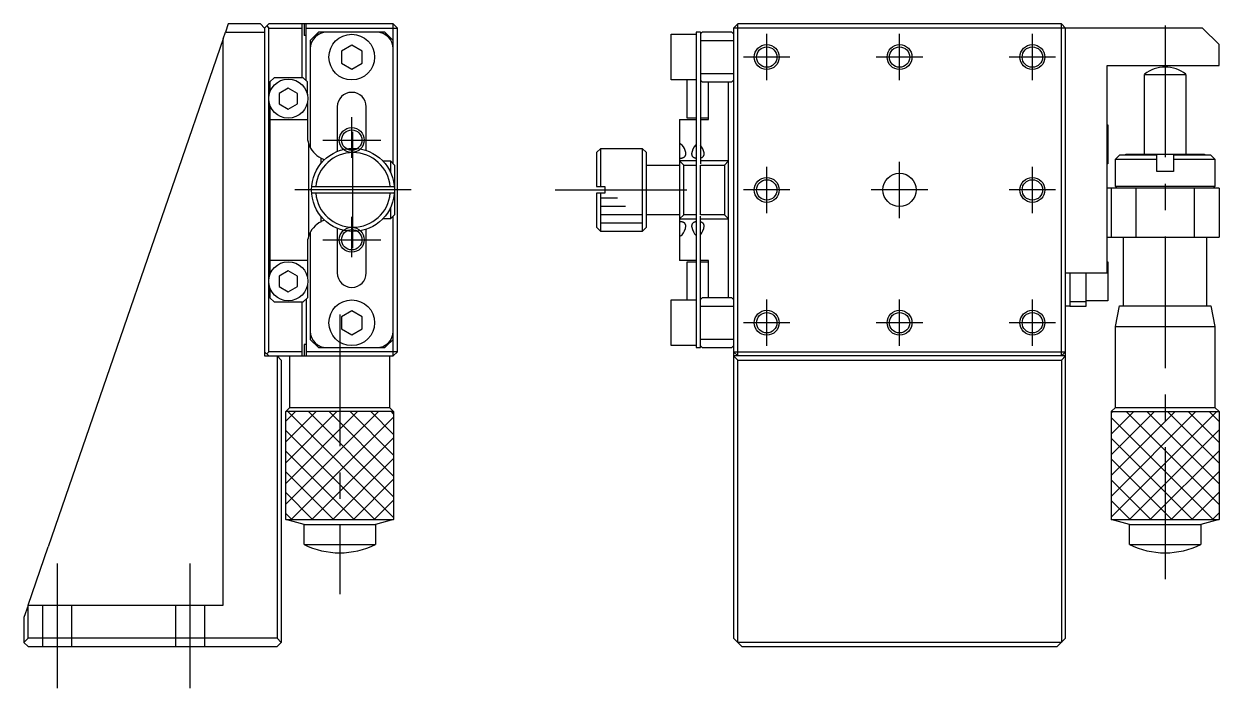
# Model space of a CAD drawing. Extents: x 0 to 313, y -8 to 225.
# Drawn here: x 0 to 144, y 75.9 to 155.9 of the extents above; entities that cross this region are included whole.
import ezdxf

# ---------------------------------------------------------------- set-up
doc = ezdxf.new("R2010")
doc.units = 0
doc.header["$LTSCALE"] = 0.5
doc.linetypes.add('CENTER', pattern=[50.8, 31.75, -6.35, 6.35, -6.35])
doc.linetypes.add('DASHED', pattern=[19.05, 12.7, -6.35])
for name, color, linetype in [('MSM_CENTER', 1, 'CENTER'), ('MSM_CONTINUOUS', 7, 'CONTINUOUS'), ('MSM_DASHED', 4, 'DASHED'), ('MSM_NARROW', 5, 'CONTINUOUS')]:
    doc.layers.add(name, color=color, linetype=linetype)

msp = doc.modelspace()

# ---------------------------------------------------------------- linework, layer by layer
at = {"layer": 'MSM_CENTER'}
for p, q in [((137.5, 155.71), (137.5, 87.21)), ((89.5, 149.11), (89.5, 154.71)), ((105.5, 149.11), (105.5, 154.71)), ((121.5, 149.11), (121.5, 154.71)), ((92.3, 151.91), (86.7, 151.91)), ((108.3, 151.91), (102.7, 151.91)), ((124.3, 151.91), (118.7, 151.91)), ((39.5, 139.79), (39.5, 144.67)), ((39.65, 128.91), (39.65, 142.91)), ((36, 141.91), (43, 141.91)), ((89.5, 133.11), (89.5, 138.71)), ((105.5, 132.51), (105.5, 139.31)), ((121.5, 133.11), (121.5, 138.71)), ((46.65, 135.91), (32.65, 135.91)), ((64, 135.91), (81, 135.91)), ((92.3, 135.91), (86.7, 135.91)), ((108.9, 135.91), (102.1, 135.91)), ((124.3, 135.91), (118.7, 135.91)), ((39.5, 127.79), (39.5, 132.67)), ((36, 129.91), (43, 129.91)), ((89.5, 117.11), (89.5, 122.71)), ((105.5, 117.11), (105.5, 122.71)), ((121.5, 117.11), (121.5, 122.71)), ((38.05, 120.91), (38.05, 87.21)), ((92.3, 119.91), (86.7, 119.91)), ((108.3, 119.91), (102.7, 119.91)), ((124.3, 119.91), (118.7, 119.91)), ((4, 90.91), (4, 75.91)), ((20, 90.91), (20, 75.91))]:
    msp.add_line(p, q, dxfattribs=at)
at = {"layer": 'MSM_CONTINUOUS'}
for p, q in [((24.62, 155.91), (24.28, 154.91)), ((28.5, 155.91), (24.62, 155.91)), ((29, 155.41), (28.5, 155.91)), ((29.5, 155.91), (29, 155.41)), ((29.25, 155.66), (29.5, 155.41)), ((44.5, 155.91), (29.5, 155.91)), ((33.5, 155.91), (33.5, 149.41)), ((33.75, 155.91), (33.75, 154.51)), ((34, 149.06), (34, 155.91)), ((44.5, 139.06), (44.5, 155.91)), ((45, 155.41), (44.5, 155.91)), ((85.5, 155.41), (86, 155.91)), ((125, 155.91), (86, 155.91)), ((86, 115.91), (86, 155.91)), ((125, 155.91), (125.5, 155.41)), ((125, 115.91), (125, 155.91)), ((24, 154.11), (2.93, 92.91)), ((24, 154.11), (24.28, 154.91)), ((24, 85.91), (24, 154.11)), ((24.28, 154.91), (29, 154.91)), ((29, 155.41), (29, 115.91)), ((29.5, 155.41), (33.5, 155.41)), ((29.5, 116.41), (29.5, 155.41)), ((34, 154.51), (33.75, 154.51)), ((34, 155.41), (45, 155.41)), ((34.5, 153.91), (35.3, 154.71)), ((35.5, 154.91), (35.3, 154.71)), ((35.3, 154.71), (35.63, 154.71)), ((43.5, 154.91), (35.5, 154.91)), ((43.37, 154.71), (43.7, 154.71)), ((43.5, 154.91), (43.7, 154.71)), ((43.7, 154.71), (44.5, 153.91)), ((45, 116.41), (45, 155.41)), ((78, 149.16), (78, 154.66)), ((78, 154.66), (81, 154.66)), ((81.5, 154.91), (81, 154.91)), ((81, 154.91), (81, 116.91)), ((81.5, 154.71), (81.7, 154.91)), ((81.5, 154.91), (81.5, 139.05)), ((85.3, 154.91), (81.7, 154.91)), ((85.5, 154.71), (85.3, 154.91)), ((142, 155.41), (85.5, 155.41)), ((85.5, 155.41), (85.5, 81.91)), ((125.5, 81.91), (125.5, 155.41)), ((142, 155.41), (144, 153.41)), ((34.5, 153.91), (34.5, 141)), ((39.5, 153.35), (38.25, 152.63)), ((40.75, 152.63), (39.5, 153.35)), ((81.5, 153.91), (85.5, 153.91)), ((144, 150.91), (144, 153.41)), ((38.25, 152.63), (38.25, 151.18)), ((40.75, 151.18), (40.75, 152.63)), ((38.25, 151.18), (39.5, 150.46)), ((39.5, 150.46), (40.75, 151.18)), ((85.5, 149.91), (81.5, 149.91)), ((130.5, 150.91), (144, 150.91)), ((130.5, 125.91), (130.5, 150.91)), ((135, 149.83), (140, 149.83)), ((135, 140.21), (135, 149.83)), ((140, 149.83), (140, 140.21)), ((30.15, 149.41), (29.65, 148.91)), ((29.65, 148.91), (29.65, 147.73)), ((33.65, 149.41), (30.15, 149.41)), ((34.15, 148.91), (33.65, 149.41)), ((34.15, 147.39), (34.15, 148.91)), ((81, 149.16), (78, 149.16)), ((79.9, 144.56), (79.9, 149.16)), ((81.7, 148.91), (81.5, 149.11)), ((81.7, 148.91), (85.3, 148.91)), ((82.5, 144.41), (82.5, 148.91)), ((84.9, 122.91), (84.9, 148.91)), ((85.5, 149.11), (85.3, 148.91)), ((31.85, 148.18), (30.75, 147.54)), ((30.75, 147.54), (30.75, 146.27)), ((32.95, 147.54), (31.85, 148.18)), ((32.95, 146.27), (32.95, 147.54)), ((29.65, 146.08), (29.65, 125.73)), ((30.75, 146.27), (31.85, 145.63)), ((31.85, 145.63), (32.95, 146.27)), ((34.15, 146.42), (34.15, 142.41)), ((37.75, 145.91), (37.75, 140.53)), ((41.25, 140.64), (41.25, 145.91)), ((81, 145.91), (81, 139.41)), ((29.65, 144.41), (34.15, 144.41)), ((79, 144.41), (81, 144.41)), ((79, 144.41), (79, 127.41)), ((81, 144.56), (79.9, 144.56)), ((82.5, 144.56), (81.5, 144.56)), ((81.5, 144.41), (82.5, 144.41)), ((130.5, 143.76), (130.6, 143.76)), ((130.6, 143.76), (130.6, 139.06)), ((34.3, 141.47), (34.3, 130.34)), ((79.11, 141.45), (79, 141.47)), ((79.2, 141.39), (79.11, 141.45)), ((79.3, 141.3), (79.2, 141.39)), ((81, 141.39), (80.92, 141.32)), ((35.8, 139.1), (35.8, 139.73)), ((69, 140.41), (69.5, 140.91)), ((69, 140.41), (69, 136.31)), ((69.5, 136.31), (69.5, 140.91)), ((69.5, 140.91), (74.5, 140.91)), ((74.5, 140.91), (74.5, 130.91)), ((74.5, 140.91), (75, 140.41)), ((75, 131.41), (75, 140.41)), ((79, 139.73), (79.03, 139.73)), ((79.03, 139.73), (79.07, 139.73)), ((79.07, 139.73), (79.1, 139.73)), ((79.1, 139.73), (79.13, 139.73)), ((79.13, 139.73), (79.16, 139.74)), ((79.16, 139.74), (79.19, 139.74)), ((79.19, 139.74), (79.23, 139.74)), ((79.23, 139.74), (79.26, 139.75)), ((79.26, 139.75), (79.29, 139.76)), ((79.29, 139.76), (79.32, 139.76)), ((79.32, 139.76), (79.34, 139.77)), ((79.34, 139.77), (79.37, 139.78)), ((79.37, 139.78), (79.4, 139.79)), ((79.4, 139.79), (79.43, 139.8)), ((79.43, 139.8), (79.46, 139.81)), ((79.46, 139.81), (79.48, 139.82)), ((79.48, 139.82), (79.51, 139.84)), ((79.51, 139.84), (79.54, 139.85)), ((79.54, 139.85), (79.56, 139.87)), ((79.56, 139.87), (79.58, 139.89)), ((79.58, 139.89), (79.61, 139.91)), ((79.61, 139.91), (79.63, 139.93)), ((79.63, 139.93), (79.65, 139.95)), ((79.65, 139.95), (79.66, 139.97)), ((79.66, 139.97), (79.68, 139.99)), ((79.68, 139.99), (79.69, 140.02)), ((79.69, 140.02), (79.71, 140.05)), ((79.71, 140.05), (79.72, 140.08)), ((79.72, 140.08), (79.73, 140.11)), ((79.73, 140.11), (79.74, 140.15)), ((79.75, 140.26), (79.74, 140.41)), ((79.74, 140.15), (79.75, 140.18)), ((79.75, 140.25), (79.75, 140.26)), ((79.75, 140.22), (79.75, 140.25)), ((79.75, 140.18), (79.75, 140.22)), ((80.45, 140.26), (80.45, 140.23)), ((80.45, 140.23), (80.46, 140.18)), ((80.46, 140.18), (80.46, 140.14)), ((80.46, 140.14), (80.47, 140.11)), ((80.47, 140.11), (80.48, 140.08)), ((80.48, 140.08), (80.49, 140.05)), ((80.49, 140.05), (80.5, 140.02)), ((80.5, 140.02), (80.52, 140)), ((80.52, 140), (80.53, 139.97)), ((80.53, 139.97), (80.55, 139.95)), ((80.55, 139.95), (80.57, 139.93)), ((80.57, 139.93), (80.59, 139.91)), ((80.59, 139.91), (80.61, 139.89)), ((80.61, 139.89), (80.63, 139.87)), ((80.63, 139.87), (80.66, 139.86)), ((80.66, 139.86), (80.68, 139.84)), ((80.68, 139.84), (80.71, 139.83)), ((80.71, 139.83), (80.73, 139.82)), ((80.73, 139.82), (80.76, 139.8)), ((80.76, 139.8), (80.78, 139.79)), ((80.78, 139.79), (80.81, 139.78)), ((80.81, 139.78), (80.84, 139.78)), ((80.84, 139.78), (80.87, 139.77)), ((80.87, 139.77), (80.9, 139.76)), ((80.9, 139.76), (80.93, 139.75)), ((80.93, 139.75), (80.95, 139.75)), ((80.95, 139.75), (80.98, 139.74)), ((80.98, 139.74), (81, 139.74)), ((81.5, 139.76), (81.53, 139.77)), ((81.53, 139.77), (81.56, 139.78)), ((81.56, 139.78), (81.59, 139.78)), ((81.59, 139.78), (81.62, 139.8)), ((81.62, 139.8), (81.65, 139.81)), ((81.65, 139.81), (81.67, 139.82)), ((81.67, 139.82), (81.7, 139.83)), ((81.7, 139.83), (81.73, 139.85)), ((81.73, 139.85), (81.75, 139.86)), ((81.75, 139.86), (81.78, 139.88)), ((81.78, 139.88), (81.8, 139.9)), ((81.8, 139.9), (81.82, 139.92)), ((81.82, 139.92), (81.84, 139.94)), ((81.84, 139.94), (81.86, 139.96)), ((81.86, 139.96), (81.88, 139.99)), ((81.88, 139.99), (81.89, 140.01)), ((81.89, 140.01), (81.91, 140.04)), ((81.91, 140.04), (81.92, 140.07)), ((81.92, 140.07), (81.93, 140.1)), ((81.93, 140.1), (81.94, 140.13)), ((81.95, 140.26), (81.94, 140.38)), ((81.94, 140.17), (81.95, 140.21)), ((81.94, 140.13), (81.94, 140.17)), ((81.95, 140.25), (81.95, 140.26)), ((81.95, 140.21), (81.95, 140.25)), ((131.5, 139.61), (132, 140.11)), ((136.5, 140.11), (132, 140.11)), ((132.75, 140.21), (142.25, 140.21)), ((132.75, 140.11), (132.75, 140.21)), ((136.5, 138.11), (136.5, 140.11)), ((138.5, 140.11), (138.5, 138.11)), ((143, 140.11), (138.5, 140.11)), ((142.25, 140.21), (142.25, 140.11)), ((143, 140.11), (143.5, 139.61)), ((43.22, 139.41), (44.15, 139.41)), ((44.65, 138.91), (44.15, 139.41)), ((44.15, 139.41), (44.15, 138.08)), ((44.65, 138.91), (44.65, 132.91)), ((75, 138.91), (79, 138.91)), ((81, 139.41), (79, 139.41)), ((79.5, 138.91), (79, 139.41)), ((79.5, 138.91), (81, 138.91)), ((79.5, 132.91), (79.5, 138.91)), ((84.9, 139.41), (81.5, 139.41)), ((81.5, 138.91), (84.4, 138.91)), ((81.5, 132.91), (81.5, 138.91)), ((84.9, 139.41), (84.4, 138.91)), ((84.4, 138.91), (84.4, 132.91)), ((130.6, 139.06), (130.5, 139.06)), ((131.5, 139.61), (136.5, 139.61)), ((131.5, 136.31), (131.5, 139.61)), ((138.5, 139.61), (143.5, 139.61)), ((143.5, 139.61), (143.5, 136.31)), ((138.5, 138.11), (136.5, 138.11)), ((34.67, 136.31), (44.63, 136.31)), ((44.63, 135.51), (34.67, 135.51)), ((69, 136.31), (70, 136.31)), ((69, 135.51), (69, 131.41)), ((70, 135.51), (69, 135.51)), ((69.5, 130.91), (69.5, 135.51)), ((70, 136.31), (70, 135.51)), ((144, 136.11), (130.5, 136.11)), ((131, 136.11), (131, 130.21)), ((143.5, 136.31), (131.5, 136.31)), ((131.7, 136.11), (131.5, 136.31)), ((134, 130.21), (134, 136.11)), ((141, 136.11), (141, 130.21)), ((143.5, 136.31), (143.3, 136.11)), ((144, 136.11), (144, 130.21)), ((35.8, 132.08), (35.8, 132.71)), ((44.15, 133.73), (44.15, 132.41)), ((44.15, 132.41), (44.65, 132.91)), ((44.5, 115.91), (44.5, 132.76)), ((79, 132.91), (75, 132.91)), ((79, 132.41), (79.5, 132.91)), ((81, 132.91), (79.5, 132.91)), ((84.4, 132.91), (81.5, 132.91)), ((81.5, 116.91), (81.5, 132.76)), ((84.4, 132.91), (84.9, 132.41)), ((37.75, 131.28), (37.75, 125.91)), ((41.25, 125.91), (41.25, 131.17)), ((44.15, 132.41), (43.22, 132.41)), ((69.5, 130.91), (69, 131.41)), ((75, 131.41), (74.5, 130.91)), ((79, 132.41), (81, 132.41)), ((79.03, 132.08), (79, 132.08)), ((79.07, 132.08), (79.03, 132.08)), ((79.1, 132.08), (79.07, 132.08)), ((79.14, 132.08), (79.1, 132.08)), ((79.17, 132.07), (79.14, 132.08)), ((79.2, 132.07), (79.17, 132.07)), ((79.23, 132.07), (79.2, 132.07)), ((79.26, 132.06), (79.23, 132.07)), ((79.29, 132.05), (79.26, 132.06)), ((79.31, 132.05), (79.29, 132.05)), ((79.34, 132.04), (79.31, 132.05)), ((79.37, 132.03), (79.34, 132.04)), ((79.4, 132.02), (79.37, 132.03)), ((79.43, 132.01), (79.4, 132.02)), ((79.46, 132), (79.43, 132.01)), ((79.48, 131.99), (79.46, 132)), ((79.51, 131.97), (79.48, 131.99)), ((79.53, 131.96), (79.51, 131.97)), ((79.56, 131.94), (79.53, 131.96)), ((79.58, 131.93), (79.56, 131.94)), ((79.6, 131.91), (79.58, 131.93)), ((79.62, 131.89), (79.6, 131.91)), ((79.64, 131.87), (79.62, 131.89)), ((79.66, 131.85), (79.64, 131.87)), ((79.68, 131.82), (79.66, 131.85)), ((79.69, 131.8), (79.68, 131.82)), ((79.7, 131.77), (79.69, 131.8)), ((79.72, 131.74), (79.7, 131.77)), ((79.73, 131.7), (79.72, 131.74)), ((79.74, 131.66), (79.73, 131.7)), ((79.75, 131.63), (79.74, 131.66)), ((79.75, 131.59), (79.75, 131.63)), ((79.75, 131.55), (79.75, 131.59)), ((80.46, 131.64), (80.45, 131.6)), ((80.45, 131.6), (80.45, 131.57)), ((80.45, 131.57), (80.45, 131.55)), ((80.45, 131.55), (80.46, 131.42)), ((80.47, 131.71), (80.46, 131.67)), ((80.46, 131.67), (80.46, 131.64)), ((80.48, 131.74), (80.47, 131.71)), ((80.49, 131.77), (80.48, 131.74)), ((80.51, 131.8), (80.49, 131.77)), ((80.52, 131.82), (80.51, 131.8)), ((80.54, 131.85), (80.52, 131.82)), ((80.56, 131.87), (80.54, 131.85)), ((80.58, 131.89), (80.56, 131.87)), ((80.6, 131.91), (80.58, 131.89)), ((80.62, 131.93), (80.6, 131.91)), ((80.64, 131.94), (80.62, 131.93)), ((80.66, 131.96), (80.64, 131.94)), ((80.69, 131.97), (80.66, 131.96)), ((80.71, 131.98), (80.69, 131.97)), ((80.74, 132), (80.71, 131.98)), ((80.76, 132.01), (80.74, 132)), ((80.79, 132.02), (80.76, 132.01)), ((80.82, 132.03), (80.79, 132.02)), ((80.84, 132.04), (80.82, 132.03)), ((80.87, 132.05), (80.84, 132.04)), ((80.9, 132.05), (80.87, 132.05)), ((80.94, 132.06), (80.9, 132.05)), ((80.97, 132.07), (80.94, 132.06)), ((81, 132.07), (80.97, 132.07)), ((81, 132.41), (81, 125.91)), ((81.5, 132.41), (84.9, 132.41)), ((81.53, 132.04), (81.5, 132.05)), ((81.56, 132.03), (81.53, 132.04)), ((81.59, 132.02), (81.56, 132.03)), ((81.62, 132.01), (81.59, 132.02)), ((81.65, 132), (81.62, 132.01)), ((81.68, 131.99), (81.65, 132)), ((81.7, 131.98), (81.68, 131.99)), ((81.73, 131.96), (81.7, 131.98)), ((81.75, 131.95), (81.73, 131.96)), ((81.77, 131.93), (81.75, 131.95)), ((81.8, 131.91), (81.77, 131.93)), ((81.82, 131.89), (81.8, 131.91)), ((81.84, 131.87), (81.82, 131.89)), ((81.86, 131.85), (81.84, 131.87)), ((81.87, 131.83), (81.86, 131.85)), ((81.89, 131.81), (81.87, 131.83)), ((81.9, 131.78), (81.89, 131.81)), ((81.91, 131.75), (81.9, 131.78)), ((81.92, 131.72), (81.91, 131.75)), ((81.93, 131.69), (81.92, 131.72)), ((81.94, 131.65), (81.93, 131.69)), ((81.95, 131.62), (81.94, 131.65)), ((81.95, 131.59), (81.95, 131.62)), ((81.95, 131.55), (81.95, 131.59)), ((81.95, 131.55), (81.95, 131.55)), ((34.5, 130.81), (34.5, 117.91)), ((74.5, 130.91), (69.5, 130.91)), ((79, 130.34), (79.11, 130.37)), ((79.11, 130.37), (79.2, 130.42)), ((79.2, 130.42), (79.29, 130.51)), ((130.5, 130.21), (144, 130.21)), ((132.5, 121.96), (132.5, 130.21)), ((142.5, 130.21), (142.5, 121.96)), ((34.15, 129.41), (34.15, 125.39)), ((34.15, 127.41), (29.65, 127.41)), ((81, 127.41), (79, 127.41)), ((79.9, 122.66), (79.9, 127.26)), ((79.9, 127.26), (81, 127.26)), ((82.5, 127.41), (81.5, 127.41)), ((81.5, 127.26), (82.5, 127.26)), ((82.5, 122.91), (82.5, 127.41)), ((130.5, 127.26), (130.6, 127.26)), ((130.6, 127.26), (130.6, 122.56)), ((31.85, 126.18), (30.75, 125.54)), ((30.75, 125.54), (30.75, 124.27)), ((32.95, 125.54), (31.85, 126.18)), ((32.95, 124.27), (32.95, 125.54)), ((125.5, 125.91), (130.5, 125.91)), ((126, 125.91), (126, 121.91)), ((128, 121.91), (128, 125.91)), ((29.65, 124.08), (29.65, 122.91)), ((30.75, 124.27), (31.85, 123.63)), ((31.85, 123.63), (32.95, 124.27)), ((34.15, 124.42), (34.15, 122.91)), ((29.65, 122.91), (30.15, 122.41)), ((30.15, 122.41), (33.65, 122.41)), ((33.5, 122.41), (33.5, 115.91)), ((33.65, 122.41), (34.15, 122.91)), ((34, 122.76), (34, 115.91)), ((78, 117.16), (78, 122.66)), ((78, 122.66), (81, 122.66)), ((81.5, 122.71), (81.7, 122.91)), ((85.3, 122.91), (81.7, 122.91)), ((85.5, 122.71), (85.3, 122.91)), ((128, 122.41), (126, 122.41)), ((130.6, 122.56), (128, 122.56)), ((39.5, 121.35), (38.25, 120.63)), ((40.75, 120.63), (39.5, 121.35)), ((81.5, 121.91), (85.5, 121.91)), ((126, 121.91), (125.5, 121.91)), ((126, 121.91), (128, 121.91)), ((131.5, 119.46), (132, 121.96)), ((132, 121.96), (143, 121.96)), ((143, 121.96), (143.5, 119.46)), ((38.25, 120.63), (38.25, 119.18)), ((40.75, 119.18), (40.75, 120.63)), ((38.25, 119.18), (39.5, 118.46)), ((39.5, 118.46), (40.75, 119.18)), ((131.5, 119.46), (143.5, 119.46)), ((131.5, 109.71), (131.5, 119.46)), ((143.5, 119.46), (143.5, 109.71)), ((33.75, 117.31), (33.75, 115.91)), ((34, 117.31), (33.75, 117.31)), ((35.5, 116.91), (34.5, 117.91)), ((35.63, 117.11), (35.3, 117.11)), ((35.5, 116.91), (43.5, 116.91)), ((43.7, 117.11), (43.37, 117.11)), ((43.5, 116.91), (43.7, 117.11)), ((43.7, 117.11), (44.5, 117.91)), ((81, 117.16), (78, 117.16)), ((81, 116.91), (81.5, 116.91)), ((85.5, 117.91), (81.5, 117.91)), ((81.7, 116.91), (81.5, 117.11)), ((81.7, 116.91), (85.3, 116.91)), ((85.3, 116.91), (85.5, 117.11)), ((29.5, 115.91), (29, 116.41)), ((29, 115.91), (44.5, 115.91)), ((29.5, 116.41), (29.25, 116.16)), ((33.5, 116.41), (29.5, 116.41)), ((31, 115.41), (30.5, 115.91)), ((30.5, 115.91), (30.5, 81.91)), ((31, 115.41), (31, 81.41)), ((32.05, 109.71), (32.05, 115.91)), ((45, 116.41), (34, 116.41)), ((44.05, 115.91), (44.05, 109.71)), ((44.5, 115.91), (45, 116.41)), ((85.5, 116.41), (125.5, 116.41)), ((86, 115.91), (85.5, 116.41)), ((125.5, 115.91), (85.5, 115.91)), ((86, 115.41), (85.5, 115.91)), ((86, 115.41), (125, 115.41)), ((86, 81.41), (86, 115.41)), ((125, 115.91), (125.5, 116.41)), ((125.5, 115.91), (125, 115.41)), ((125, 115.41), (125, 81.41)), ((31.55, 109.21), (32.05, 109.71)), ((32.05, 109.71), (44.05, 109.71)), ((44.05, 109.71), (44.55, 109.21)), ((131, 109.21), (131.5, 109.71)), ((131.5, 109.71), (143.5, 109.71)), ((143.5, 109.71), (144, 109.21)), ((31.55, 96.21), (31.55, 109.21)), ((44.55, 109.21), (31.55, 109.21)), ((44.55, 109.21), (44.55, 96.21)), ((131, 109.21), (144, 109.21)), ((131, 109.21), (131, 96.21)), ((144, 109.21), (144, 96.21)), ((33.75, 95.62), (31.55, 96.21)), ((31.55, 96.21), (44.55, 96.21)), ((33.75, 95.62), (42.35, 95.62)), ((33.75, 93.21), (33.75, 95.62)), ((44.55, 96.21), (42.35, 95.62)), ((42.35, 95.62), (42.35, 93.21)), ((131, 96.21), (144, 96.21)), ((133.2, 95.62), (131, 96.21)), ((133.2, 95.62), (141.8, 95.62)), ((133.2, 93.21), (133.2, 95.62)), ((144, 96.21), (141.8, 95.62)), ((141.8, 95.62), (141.8, 93.21)), ((0.52, 85.91), (2.93, 92.91)), ((33.75, 93.21), (42.35, 93.21)), ((133.2, 93.21), (141.8, 93.21)), ((0.5, 85.86), (0, 84.41)), ((0.5, 85.86), (0.52, 85.91)), ((0.5, 81.91), (0.5, 85.86)), ((0.52, 85.91), (24, 85.91)), ((0, 84.41), (0, 81.41)), ((0, 81.41), (0.5, 81.91)), ((0.5, 80.91), (0, 81.41)), ((30.5, 81.91), (0.5, 81.91)), ((0.5, 80.91), (30.5, 80.91)), ((30.5, 81.91), (31, 81.41)), ((30.5, 80.91), (31, 81.41)), ((85.5, 81.91), (86.5, 80.91)), ((125, 81.41), (86, 81.41)), ((86.5, 80.91), (124.5, 80.91)), ((125.5, 81.91), (124.5, 80.91))]:
    msp.add_line(p, q, dxfattribs=at)
for centre, radius in [((39.5, 151.91), 2.75), ((89.5, 151.91), 1.23), ((105.5, 151.91), 1.23), ((121.5, 151.91), 1.23), ((31.85, 146.91), 2.35), ((39.5, 141.91), 1.23), ((39.65, 135.91), 5), ((89.5, 135.91), 1.23), ((105.5, 135.91), 2), ((121.5, 135.91), 1.23), ((39.5, 129.91), 1.23), ((31.85, 124.91), 2.35), ((39.5, 119.91), 2.75), ((89.5, 119.91), 1.23), ((105.5, 119.91), 1.23), ((121.5, 119.91), 1.23)]:
    msp.add_circle(centre, radius, dxfattribs=at)
for centre, radius, start, end in [((36.5, 152.91), 2, 90, 180), ((42.5, 152.91), 2, 0, 90), ((137.5, 146.71), 4, 51.3178, 128.6822), ((39.5, 145.91), 1.75, 0, 180), ((37.15, 142.41), 3, 180, 198.1949), ((37.15, 142.41), 3, 198.1949, 243.2563), ((77.8, 140.01), 1.98, 11.793, 40.7492), ((82.29, 140.07), 1.85, 137.8139, 174.1173), ((79.99, 140), 1.99, 10.9297, 40.5202), ((39.65, 135.91), 4.5, 5.0997, 174.9003), ((37.15, 142.41), 3, 243.2563, 252.096), ((39.65, 135.91), 4.5, 185.0997, 354.9003), ((37.15, 129.4), 3, 116.7455, 161.8034), ((37.15, 129.41), 3, 107.904, 116.7437), ((77.9, 131.74), 1.86, 318.541, 354.0992), ((82.31, 131.77), 1.88, 190.9505, 225.9743), ((80.12, 131.73), 1.84, 318.6131, 354.3069), ((37.15, 129.41), 3, 161.8051, 180), ((39.5, 125.91), 1.75, 180, 0), ((36.5, 118.91), 2, 180, 270), ((42.5, 118.91), 2, 270, 0), ((38.05, 101.95), 9.75, 243.8162, 296.1838), ((137.5, 101.95), 9.75, 243.8162, 296.1838)]:
    msp.add_arc(centre, radius, start, end, dxfattribs=at)
at = {"layer": 'MSM_DASHED'}
for p, q in [((2.25, 85.91), (2.25, 80.91)), ((5.75, 85.91), (5.75, 80.91)), ((18.25, 85.91), (18.25, 80.91)), ((21.75, 85.91), (21.75, 80.91))]:
    msp.add_line(p, q, dxfattribs=at)
at = {"layer": 'MSM_NARROW'}
for p, q in [((71.5, 134.91), (69.5, 134.91)), ((72.5, 133.91), (69.5, 133.91)), ((74.5, 132.91), (69.5, 132.91)), ((74.5, 131.91), (69.5, 131.91)), ((42.71, 109.21), (31.55, 98.05)), ((40.21, 109.21), (31.55, 100.55)), ((37.71, 109.21), (31.55, 103.05)), ((35.21, 109.21), (31.55, 105.55)), ((32.71, 109.21), (31.55, 108.05)), ((44.55, 96.45), (31.79, 109.21)), ((44.55, 108.55), (32.21, 96.21)), ((44.55, 98.95), (34.29, 109.21)), ((44.55, 101.45), (36.79, 109.21)), ((44.55, 103.95), (39.29, 109.21)), ((44.55, 106.45), (41.79, 109.21)), ((44.55, 108.95), (44.29, 109.21)), ((143.71, 109.21), (131, 96.5)), ((141.21, 109.21), (131, 99)), ((138.71, 109.21), (131, 101.5)), ((136.21, 109.21), (131, 104)), ((133.71, 109.21), (131, 106.5)), ((131.21, 109.21), (131, 109)), ((143.29, 96.21), (131, 108.5)), ((144, 98), (132.79, 109.21)), ((144, 100.5), (135.29, 109.21)), ((144, 103), (137.79, 109.21)), ((144, 105.5), (140.29, 109.21)), ((144, 108), (142.79, 109.21)), ((42.29, 96.21), (31.55, 106.95)), ((144, 107), (133.21, 96.21)), ((44.55, 106.05), (34.71, 96.21)), ((140.79, 96.21), (131, 106)), ((39.79, 96.21), (31.55, 104.45)), ((144, 104.5), (135.71, 96.21)), ((44.55, 103.55), (37.21, 96.21)), ((138.29, 96.21), (131, 103.5)), ((37.29, 96.21), (31.55, 101.95)), ((44.55, 101.05), (39.71, 96.21)), ((135.79, 96.21), (131, 101)), ((144, 102), (138.21, 96.21)), ((34.79, 96.21), (31.55, 99.45)), ((144, 99.5), (140.71, 96.21)), ((44.55, 98.55), (42.21, 96.21)), ((133.29, 96.21), (131, 98.5)), ((32.29, 96.21), (31.55, 96.95)), ((144, 97), (143.21, 96.21))]:
    msp.add_line(p, q, dxfattribs=at)
for centre in [(89.5, 151.91), (105.5, 151.91), (121.5, 151.91), (39.5, 141.91), (89.5, 135.91), (121.5, 135.91), (39.5, 129.91), (89.5, 119.91), (105.5, 119.91), (121.5, 119.91)]:
    msp.add_circle(centre, 1.5, dxfattribs=at)

doc.saveas('drawing.dxf')
